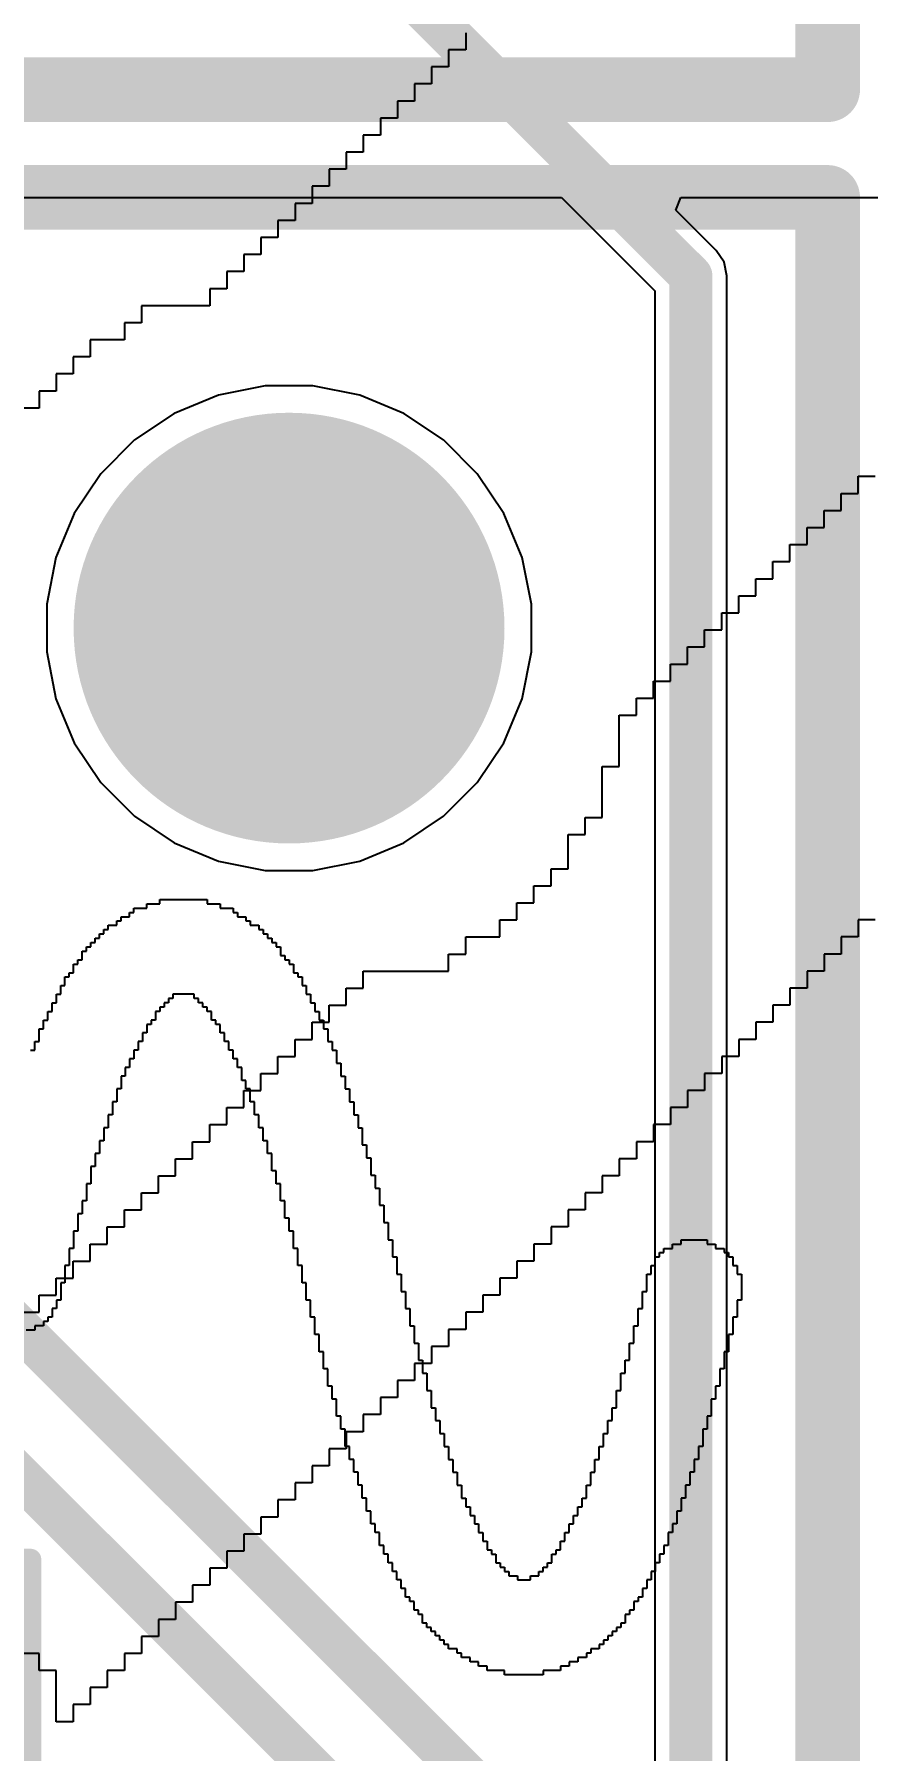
# Model space of a CAD drawing. Header units: inches. Extents: x 1.37 to 7.44, y 1.69 to 5.2.
# Drawn here: x 6.167 to 6.471, y 2.306 to 2.934 of the extents above; entities that cross this region are included whole.
import ezdxf

# ---------------------------------------------------------------- set-up
doc = ezdxf.new("R2010")
doc.units = ezdxf.units.IN
doc.header["$MEASUREMENT"] = 0
for name, color, linetype in [('Bottom Layer', 5, 'Continuous'), ('Bottom Overlay', 54, 'Continuous'), ('Bottom Solder', 6, 'Continuous'), ('Multi-Layer', 9, 'Continuous'), ('Pad Holes', 156, 'Continuous'), ('Top 3D Body', 56, 'Continuous'), ('Top Assembly', 56, 'Continuous'), ('Top Component Center', 56, 'Continuous'), ('Top Courtyard', 56, 'Continuous'), ('Top Layer', 1, 'Continuous'), ('Top Overlay', 2, 'Continuous'), ('Top Solder', 216, 'Continuous')]:
    doc.layers.add(name, color=color, linetype=linetype)
doc.styles.add('Arial', font='', dxfattribs={"height": 0.2})
doc.styles.get('Arial').set_extended_font_data('Arial')

# ---------------------------------------------------------------- blocks, each defined once
blk = doc.blocks.new('FP_F471K33Y5RP6UK5R_MFG_45')
at = {"layer": 'Bottom Layer'}
blk.add_hatch(color=5, dxfattribs=at).paths.add_polyline_path([(-0.12303, 0.07579), (-0.07382, 0.07579), (-0.07382, 0.02657), (-0.12303, 0.02657)])
h = blk.add_hatch(color=5, dxfattribs=at)
edge = h.paths.add_edge_path()
edge.add_arc((0.09843, -0.05118), 0.02461, 0, 360)
at = {"layer": 'Bottom Solder'}
blk.add_hatch(color=6, dxfattribs=at).paths.add_polyline_path([(-0.12303, 0.07579), (-0.07382, 0.07579), (-0.07382, 0.02657), (-0.12303, 0.02657)])
h = blk.add_hatch(color=6, dxfattribs=at)
edge = h.paths.add_edge_path()
edge.add_arc((0.09843, -0.05118), 0.02461, 0, 360)
at = {"layer": 'Multi-Layer'}
blk.add_hatch(color=9, dxfattribs=at).paths.add_polyline_path([(-0.12303, 0.07579), (-0.07382, 0.07579), (-0.07382, 0.02657), (-0.12303, 0.02657)])
h = blk.add_hatch(color=9, dxfattribs=at)
edge = h.paths.add_edge_path()
edge.add_arc((0.09843, -0.05118), 0.02461, 0, 360)
at = {"layer": 'Pad Holes'}
h = blk.add_hatch(color=7, dxfattribs=at)
edge = h.paths.add_edge_path()
edge.add_arc((-0.09843, 0.05118), 0.01476, 0, 360)
h = blk.add_hatch(color=7, dxfattribs=at)
edge = h.paths.add_edge_path()
edge.add_arc((0.09843, -0.05118), 0.01476, 0, 360)
at = {"layer": 'Top Layer'}
blk.add_hatch(color=1, dxfattribs=at).paths.add_polyline_path([(-0.12303, 0.07579), (-0.07382, 0.07579), (-0.07382, 0.02657), (-0.12303, 0.02657)])
h = blk.add_hatch(color=1, dxfattribs=at)
edge = h.paths.add_edge_path()
edge.add_arc((0.09843, -0.05118), 0.02461, 0, 360)
at = {"layer": 'Top Solder'}
blk.add_hatch(color=216, dxfattribs=at).paths.add_polyline_path([(-0.12303, 0.07579), (-0.07382, 0.07579), (-0.07382, 0.02657), (-0.12303, 0.02657)])
h = blk.add_hatch(color=216, dxfattribs=at)
edge = h.paths.add_edge_path()
edge.add_arc((0.09843, -0.05118), 0.02461, 0, 360)
at = {"layer": 'Top 3D Body'}
for points in [[(-0.16732, 0.09843, 0.00787, 0.00787, 0), (-0.16732, -0.09843, 0.00787, 0.00787, 0)], [(-0.16732, 0.09843, 0.00787, 0.00787, 0), (0.16732, 0.09843, 0.00787, 0.00787, 0)], [(0.16732, 0.09843, 0.00787, 0.00787, 0), (0.16732, -0.09843, 0.00787, 0.00787, 0)], [(-0.16732, -0.09843, 0.00787, 0.00787, 0), (0.16732, -0.09843, 0.00787, 0.00787, 0)]]:
    blk.add_lwpolyline(points, format="xyseb", dxfattribs=at)
for points in [[(-0.16929, 0.09843, 0.00394, 0.00394, 1), (-0.16535, 0.09843, 0.00394, 0.00394, 1)], [(-0.16929, 0.09843, 0.00394, 0.00394, 1), (-0.16535, 0.09843, 0.00394, 0.00394, 1)], [(0.16535, 0.09843, 0.00394, 0.00394, 1), (0.16929, 0.09843, 0.00394, 0.00394, 1)], [(0.16535, 0.09843, 0.00394, 0.00394, 1), (0.16929, 0.09843, 0.00394, 0.00394, 1)], [(-0.16929, -0.09843, 0.00394, 0.00394, 1), (-0.16535, -0.09843, 0.00394, 0.00394, 1)], [(-0.16929, -0.09843, 0.00394, 0.00394, 1), (-0.16535, -0.09843, 0.00394, 0.00394, 1)], [(0.16535, -0.09843, 0.00394, 0.00394, 1), (0.16929, -0.09843, 0.00394, 0.00394, 1)], [(0.16535, -0.09843, 0.00394, 0.00394, 1), (0.16929, -0.09843, 0.00394, 0.00394, 1)]]:
    blk.add_lwpolyline(points, format="xyseb", close=True, dxfattribs=at)
at = {"layer": 'Top Assembly'}
for points in [[(-0.17126, 0.10236, 0.00787, 0.00787, 0), (-0.17126, -0.10236, 0.00787, 0.00787, 0)], [(-0.17126, 0.10236, 0.00787, 0.00787, 0), (0.17126, 0.10236, 0.00787, 0.00787, 0)], [(0.17126, 0.10236, 0.00787, 0.00787, 0), (0.17126, -0.10236, 0.00787, 0.00787, 0)], [(-0.17126, -0.10236, 0.00787, 0.00787, 0), (0.17126, -0.10236, 0.00787, 0.00787, 0)]]:
    blk.add_lwpolyline(points, format="xyseb", dxfattribs=at)
for points in [[(-0.17323, 0.10236, 0.00394, 0.00394, 1), (-0.16929, 0.10236, 0.00394, 0.00394, 1)], [(-0.17323, 0.10236, 0.00394, 0.00394, 1), (-0.16929, 0.10236, 0.00394, 0.00394, 1)], [(0.16929, 0.10236, 0.00394, 0.00394, 1), (0.17323, 0.10236, 0.00394, 0.00394, 1)], [(0.16929, 0.10236, 0.00394, 0.00394, 1), (0.17323, 0.10236, 0.00394, 0.00394, 1)], [(-0.17323, -0.10236, 0.00394, 0.00394, 1), (-0.16929, -0.10236, 0.00394, 0.00394, 1)], [(-0.17323, -0.10236, 0.00394, 0.00394, 1), (-0.16929, -0.10236, 0.00394, 0.00394, 1)], [(0.16929, -0.10236, 0.00394, 0.00394, 1), (0.17323, -0.10236, 0.00394, 0.00394, 1)], [(0.16929, -0.10236, 0.00394, 0.00394, 1), (0.17323, -0.10236, 0.00394, 0.00394, 1)]]:
    blk.add_lwpolyline(points, format="xyseb", close=True, dxfattribs=at)
at = {"layer": 'Top Component Center'}
for points in [[(0, 0.01969, 0.00394, 0.00394, 0), (0, -0.01969, 0.00394, 0.00394, 0)], [(-0.01969, 0, 0.00394, 0.00394, 0), (0.01969, 0, 0.00394, 0.00394, 0)]]:
    blk.add_lwpolyline(points, format="xyseb", dxfattribs=at)
for points in [[(-0.00098, 0.01969, 0.00197, 0.00197, 1), (0.00098, 0.01969, 0.00197, 0.00197, 1)], [(-0.02067, 0, 0.00197, 0.00197, 1), (-0.0187, 0, 0.00197, 0.00197, 1)], [(0.0187, 0, 0.00197, 0.00197, 1), (0.02067, 0, 0.00197, 0.00197, 1)], [(-0.00098, -0.01969, 0.00197, 0.00197, 1), (0.00098, -0.01969, 0.00197, 0.00197, 1)]]:
    blk.add_lwpolyline(points, format="xyseb", close=True, dxfattribs=at)
at = {"layer": 'Top Courtyard'}
for points in [[(-0.17126, 0.10236, 0.00787, 0.00787, 0), (-0.17126, -0.10236, 0.00787, 0.00787, 0)], [(-0.17126, 0.10236, 0.00787, 0.00787, 0), (0.17126, 0.10236, 0.00787, 0.00787, 0)], [(0.17126, 0.10236, 0.00787, 0.00787, 0), (0.17126, -0.10236, 0.00787, 0.00787, 0)], [(-0.17126, -0.10236, 0.00787, 0.00787, 0), (0.17126, -0.10236, 0.00787, 0.00787, 0)]]:
    blk.add_lwpolyline(points, format="xyseb", dxfattribs=at)
for points in [[(-0.17323, 0.10236, 0.00394, 0.00394, 1), (-0.16929, 0.10236, 0.00394, 0.00394, 1)], [(-0.17323, 0.10236, 0.00394, 0.00394, 1), (-0.16929, 0.10236, 0.00394, 0.00394, 1)], [(0.16929, 0.10236, 0.00394, 0.00394, 1), (0.17323, 0.10236, 0.00394, 0.00394, 1)], [(0.16929, 0.10236, 0.00394, 0.00394, 1), (0.17323, 0.10236, 0.00394, 0.00394, 1)], [(-0.17323, -0.10236, 0.00394, 0.00394, 1), (-0.16929, -0.10236, 0.00394, 0.00394, 1)], [(-0.17323, -0.10236, 0.00394, 0.00394, 1), (-0.16929, -0.10236, 0.00394, 0.00394, 1)], [(0.16929, -0.10236, 0.00394, 0.00394, 1), (0.17323, -0.10236, 0.00394, 0.00394, 1)], [(0.16929, -0.10236, 0.00394, 0.00394, 1), (0.17323, -0.10236, 0.00394, 0.00394, 1)]]:
    blk.add_lwpolyline(points, format="xyseb", close=True, dxfattribs=at)
at = {"layer": 'Top Overlay'}
for points in [[(-0.16732, 0.09843, 0.00787, 0.00787, 0), (-0.16732, -0.09843, 0.00787, 0.00787, 0)], [(-0.16732, 0.09843, 0.00787, 0.00787, 0), (0.16732, 0.09843, 0.00787, 0.00787, 0)], [(0.16732, 0.09843, 0.00787, 0.00787, 0), (0.16732, -0.09843, 0.00787, 0.00787, 0)], [(-0.16732, -0.09843, 0.00787, 0.00787, 0), (0.16732, -0.09843, 0.00787, 0.00787, 0)]]:
    blk.add_lwpolyline(points, format="xyseb", dxfattribs=at)
for points in [[(-0.16929, 0.09843, 0.00394, 0.00394, 1), (-0.16535, 0.09843, 0.00394, 0.00394, 1)], [(-0.16929, 0.09843, 0.00394, 0.00394, 1), (-0.16535, 0.09843, 0.00394, 0.00394, 1)], [(0.16535, 0.09843, 0.00394, 0.00394, 1), (0.16929, 0.09843, 0.00394, 0.00394, 1)], [(0.16535, 0.09843, 0.00394, 0.00394, 1), (0.16929, 0.09843, 0.00394, 0.00394, 1)], [(-0.16929, -0.09843, 0.00394, 0.00394, 1), (-0.16535, -0.09843, 0.00394, 0.00394, 1)], [(-0.16929, -0.09843, 0.00394, 0.00394, 1), (-0.16535, -0.09843, 0.00394, 0.00394, 1)], [(0.16535, -0.09843, 0.00394, 0.00394, 1), (0.16929, -0.09843, 0.00394, 0.00394, 1)], [(0.16535, -0.09843, 0.00394, 0.00394, 1), (0.16929, -0.09843, 0.00394, 0.00394, 1)]]:
    blk.add_lwpolyline(points, format="xyseb", close=True, dxfattribs=at)
at = {"layer": 'Top Assembly', "style": 'Arial'}
blk.add_text('C13', height=0.03937, dxfattribs=at).set_placement((0, -0.00697))

msp = doc.modelspace()

# ---------------------------------------------------------------- hatches: boundary and pattern name
at = {"layer": 'Bottom Layer'}
h = msp.add_hatch(color=5, dxfattribs=at)
edge = h.paths.add_edge_path()
edge.add_arc((6.25984, 2.71654), 0.07874, 0, 360)
at = {"layer": 'Bottom Solder'}
h = msp.add_hatch(color=6, dxfattribs=at)
edge = h.paths.add_edge_path()
edge.add_arc((6.25984, 2.71654), 0.07874, 0, 360)
at = {"layer": 'Multi-Layer'}
h = msp.add_hatch(color=9, dxfattribs=at)
edge = h.paths.add_edge_path()
edge.add_arc((6.25984, 2.71654), 0.07874, 0, 360)
at = {"layer": 'Pad Holes'}
h = msp.add_hatch(color=7, dxfattribs=at)
edge = h.paths.add_edge_path()
edge.add_arc((6.25984, 2.71654), 0.07874, 0, 360)
at = {"layer": 'Top Layer'}
h = msp.add_hatch(color=1, dxfattribs=at)
edge = h.paths.add_edge_path()
edge.add_arc((6.25984, 2.71654), 0.07874, 0, 360)
at = {"layer": 'Top Solder'}
h = msp.add_hatch(color=216, dxfattribs=at)
edge = h.paths.add_edge_path()
edge.add_arc((6.25984, 2.71654), 0.07874, 0, 360)

# ---------------------------------------------------------------- linework, layer by layer
at = {"layer": 'Bottom Layer'}
for p, q in [((5.72179, 2.87402), (6.35939, 2.87402)), ((6.35939, 2.87402), (6.39357, 2.83984)), ((6.40114, 2.8694), (6.40305, 2.87402)), ((6.41597, 2.85456), (6.40114, 2.8694)), ((6.40305, 2.87402), (6.51829, 2.87402)), ((6.41882, 2.8503), (6.41597, 2.85456)), ((6.41982, 2.84528), (6.41882, 2.8503)), ((6.41982, 1.92913), (6.41982, 2.84528)), ((6.39357, 2.83984), (6.39357, 1.93457)), ((6.25112, 2.80512), (6.234, 2.80171)), ((6.26857, 2.80512), (6.25112, 2.80512)), ((6.28568, 2.80171), (6.26857, 2.80512)), ((6.234, 2.80171), (6.21788, 2.79504)), ((6.3018, 2.79504), (6.28568, 2.80171)), ((6.21788, 2.79504), (6.20337, 2.78534)), ((6.31631, 2.78534), (6.3018, 2.79504)), ((6.20337, 2.78534), (6.19104, 2.773)), ((6.32865, 2.773), (6.31631, 2.78534)), ((6.19104, 2.773), (6.18134, 2.75849)), ((6.33834, 2.75849), (6.32865, 2.773)), ((6.18134, 2.75849), (6.17466, 2.74237)), ((6.34502, 2.74237), (6.33834, 2.75849)), ((6.17466, 2.74237), (6.17126, 2.72526)), ((6.34843, 2.72526), (6.34502, 2.74237)), ((6.17126, 2.72526), (6.17126, 2.70781)), ((6.34843, 2.70781), (6.34843, 2.72526)), ((6.17126, 2.70781), (6.17466, 2.6907)), ((6.34502, 2.6907), (6.34843, 2.70781)), ((6.17466, 2.6907), (6.18134, 2.67458)), ((6.33834, 2.67458), (6.34502, 2.6907)), ((6.18134, 2.67458), (6.19104, 2.66007)), ((6.32865, 2.66007), (6.33834, 2.67458)), ((6.19104, 2.66007), (6.20337, 2.64773)), ((6.31631, 2.64773), (6.32865, 2.66007)), ((6.20337, 2.64773), (6.21788, 2.63803)), ((6.3018, 2.63803), (6.31631, 2.64773)), ((6.21788, 2.63803), (6.234, 2.63136)), ((6.28568, 2.63136), (6.3018, 2.63803)), ((6.234, 2.63136), (6.25112, 2.62795)), ((6.26857, 2.62795), (6.28568, 2.63136)), ((6.25112, 2.62795), (6.26857, 2.62795))]:
    msp.add_line(p, q, dxfattribs=at)
for points in [[(6.11299, 3.13898, 0.01575, 0.01575, 0), (6.40669, 2.84528, 0.01575, 0.01575, 0)], [(6.40669, 1.92913, 0.01575, 0.01575, 0), (6.40669, 2.84528, 0.01575, 0.01575, 0)]]:
    msp.add_lwpolyline(points, format="xyseb", dxfattribs=at)
msp.add_lwpolyline([(6.40276, 2.84528, 0.00787, 0.00787, 1), (6.41063, 2.84528, 0.00787, 0.00787, 1)], format="xyseb", close=True, dxfattribs=at)
msp.add_lwpolyline([(6.40276, 2.84528, 0.00787, 0.00787, 1), (6.41063, 2.84528, 0.00787, 0.00787, 1)], format="xyseb", close=True, dxfattribs=at)
at = {"layer": 'Bottom Overlay'}
for p, q in [((6.32441, 2.9342), (6.32441, 2.92797)), ((6.32441, 2.92797), (6.31817, 2.92797)), ((6.31817, 2.92797), (6.31817, 2.92173)), ((6.31817, 2.92173), (6.31193, 2.92173)), ((6.31193, 2.92173), (6.31193, 2.91549)), ((6.31193, 2.91549), (6.30569, 2.91549)), ((6.30569, 2.91549), (6.30569, 2.90925)), ((6.30569, 2.90925), (6.29946, 2.90925)), ((6.29946, 2.90925), (6.29946, 2.90302)), ((6.29946, 2.90302), (6.29322, 2.90302)), ((6.29322, 2.90302), (6.29322, 2.89678)), ((6.29322, 2.89678), (6.28698, 2.89678)), ((6.28698, 2.89678), (6.28698, 2.89054)), ((6.28698, 2.89054), (6.28074, 2.89054)), ((6.28074, 2.89054), (6.28074, 2.8843)), ((6.28074, 2.8843), (6.27451, 2.8843)), ((6.27451, 2.8843), (6.27451, 2.87807)), ((6.27451, 2.87807), (6.26827, 2.87807)), ((6.26827, 2.87807), (6.26827, 2.87183)), ((6.26827, 2.87183), (6.26203, 2.87183)), ((6.26203, 2.87183), (6.26203, 2.86559)), ((6.26203, 2.86559), (6.25579, 2.86559)), ((6.25579, 2.86559), (6.25579, 2.85935)), ((6.25579, 2.85935), (6.24955, 2.85935)), ((6.24955, 2.85935), (6.24955, 2.85312)), ((6.24955, 2.85312), (6.24332, 2.85312)), ((6.24332, 2.85312), (6.24332, 2.84688)), ((6.24332, 2.84688), (6.23708, 2.84688)), ((6.23708, 2.84688), (6.23708, 2.84064)), ((6.23708, 2.84064), (6.23084, 2.84064)), ((6.23084, 2.84064), (6.23084, 2.8344)), ((6.23084, 2.8344), (6.20589, 2.8344)), ((6.20589, 2.8344), (6.20589, 2.82816)), ((6.20589, 2.82816), (6.19965, 2.82816)), ((6.19965, 2.82816), (6.19965, 2.82193)), ((6.19965, 2.82193), (6.18718, 2.82193)), ((6.18718, 2.82193), (6.18718, 2.81569)), ((6.18718, 2.81569), (6.18094, 2.81569)), ((6.18094, 2.81569), (6.18094, 2.80945)), ((6.18094, 2.80945), (6.1747, 2.80945)), ((6.1747, 2.80945), (6.1747, 2.80321)), ((6.1747, 2.80321), (6.16847, 2.80321)), ((6.16847, 2.80321), (6.16847, 2.79698)), ((6.16847, 2.79698), (6.16223, 2.79698)), ((6.46787, 2.76579), (6.46787, 2.77203)), ((6.46787, 2.77203), (6.47411, 2.77203)), ((6.46163, 2.75955), (6.46163, 2.76579)), ((6.46163, 2.76579), (6.46787, 2.76579)), ((6.4554, 2.75331), (6.4554, 2.75955)), ((6.4554, 2.75955), (6.46163, 2.75955)), ((6.44916, 2.74708), (6.44916, 2.75331)), ((6.44916, 2.75331), (6.4554, 2.75331)), ((6.44292, 2.74084), (6.44292, 2.74708)), ((6.44292, 2.74708), (6.44916, 2.74708)), ((6.43668, 2.7346), (6.43668, 2.74084)), ((6.43668, 2.74084), (6.44292, 2.74084)), ((6.43045, 2.72836), (6.43045, 2.7346)), ((6.43045, 2.7346), (6.43668, 2.7346)), ((6.42421, 2.72213), (6.42421, 2.72836)), ((6.42421, 2.72836), (6.43045, 2.72836)), ((6.41797, 2.71589), (6.41797, 2.72213)), ((6.41797, 2.72213), (6.42421, 2.72213)), ((6.41173, 2.70965), (6.41173, 2.71589)), ((6.41173, 2.71589), (6.41797, 2.71589)), ((6.4055, 2.70341), (6.4055, 2.70965)), ((6.4055, 2.70965), (6.41173, 2.70965)), ((6.39926, 2.69717), (6.39926, 2.70341)), ((6.39926, 2.70341), (6.4055, 2.70341)), ((6.39302, 2.69094), (6.39302, 2.69717)), ((6.39302, 2.69717), (6.39926, 2.69717)), ((6.38678, 2.6847), (6.38678, 2.69094)), ((6.38678, 2.69094), (6.39302, 2.69094)), ((6.38054, 2.66599), (6.38054, 2.6847)), ((6.38054, 2.6847), (6.38678, 2.6847)), ((6.37431, 2.64727), (6.37431, 2.66599)), ((6.37431, 2.66599), (6.38054, 2.66599)), ((6.36807, 2.64104), (6.36807, 2.64727)), ((6.36807, 2.64727), (6.37431, 2.64727)), ((6.36183, 2.62856), (6.36183, 2.64104)), ((6.36183, 2.64104), (6.36807, 2.64104)), ((6.35559, 2.62232), (6.35559, 2.62856)), ((6.35559, 2.62856), (6.36183, 2.62856)), ((6.34936, 2.61608), (6.34936, 2.62232)), ((6.34936, 2.62232), (6.35559, 2.62232)), ((6.34312, 2.60985), (6.34312, 2.61608)), ((6.34312, 2.61608), (6.34936, 2.61608)), ((6.33688, 2.60361), (6.33688, 2.60985)), ((6.33688, 2.60985), (6.34312, 2.60985)), ((6.47411, 2.60985), (6.46787, 2.60985)), ((6.46787, 2.60985), (6.46787, 2.60361)), ((6.32441, 2.59737), (6.32441, 2.60361)), ((6.32441, 2.60361), (6.33688, 2.60361)), ((6.46787, 2.60361), (6.46163, 2.60361)), ((6.46163, 2.60361), (6.46163, 2.59737)), ((6.31817, 2.59113), (6.31817, 2.59737)), ((6.31817, 2.59737), (6.32441, 2.59737)), ((6.46163, 2.59737), (6.4554, 2.59737)), ((6.4554, 2.59737), (6.4554, 2.59113)), ((6.28698, 2.5849), (6.28698, 2.59113)), ((6.28698, 2.59113), (6.31817, 2.59113)), ((6.4554, 2.59113), (6.44916, 2.59113)), ((6.44916, 2.59113), (6.44916, 2.5849)), ((6.28074, 2.57866), (6.28074, 2.5849)), ((6.28074, 2.5849), (6.28698, 2.5849)), ((6.44916, 2.5849), (6.44292, 2.5849)), ((6.44292, 2.5849), (6.44292, 2.57866)), ((6.27451, 2.57242), (6.27451, 2.57866)), ((6.27451, 2.57866), (6.28074, 2.57866)), ((6.44292, 2.57866), (6.43668, 2.57866)), ((6.43668, 2.57866), (6.43668, 2.57242)), ((6.26827, 2.56618), (6.26827, 2.57242)), ((6.26827, 2.57242), (6.27451, 2.57242)), ((6.43668, 2.57242), (6.43045, 2.57242)), ((6.43045, 2.57242), (6.43045, 2.56618)), ((6.26203, 2.55995), (6.26203, 2.56618)), ((6.26203, 2.56618), (6.26827, 2.56618)), ((6.43045, 2.56618), (6.42421, 2.56618)), ((6.42421, 2.56618), (6.42421, 2.55995)), ((6.25579, 2.55371), (6.25579, 2.55995)), ((6.25579, 2.55995), (6.26203, 2.55995)), ((6.42421, 2.55995), (6.41797, 2.55995)), ((6.41797, 2.55995), (6.41797, 2.55371)), ((6.24955, 2.54747), (6.24955, 2.55371)), ((6.24955, 2.55371), (6.25579, 2.55371)), ((6.41797, 2.55371), (6.41173, 2.55371)), ((6.41173, 2.55371), (6.41173, 2.54747)), ((6.24332, 2.54123), (6.24332, 2.54747)), ((6.24332, 2.54747), (6.24955, 2.54747)), ((6.41173, 2.54747), (6.4055, 2.54747)), ((6.4055, 2.54747), (6.4055, 2.54123)), ((6.23708, 2.535), (6.23708, 2.54123)), ((6.23708, 2.54123), (6.24332, 2.54123)), ((6.4055, 2.54123), (6.39926, 2.54123)), ((6.39926, 2.54123), (6.39926, 2.535)), ((6.23084, 2.52876), (6.23084, 2.535)), ((6.23084, 2.535), (6.23708, 2.535)), ((6.39926, 2.535), (6.39302, 2.535)), ((6.39302, 2.535), (6.39302, 2.52876)), ((6.2246, 2.52252), (6.2246, 2.52876)), ((6.2246, 2.52876), (6.23084, 2.52876)), ((6.39302, 2.52876), (6.38678, 2.52876)), ((6.38678, 2.52876), (6.38678, 2.52252)), ((6.21837, 2.51628), (6.21837, 2.52252)), ((6.21837, 2.52252), (6.2246, 2.52252)), ((6.38678, 2.52252), (6.38054, 2.52252)), ((6.38054, 2.52252), (6.38054, 2.51628)), ((6.21213, 2.51005), (6.21213, 2.51628)), ((6.21213, 2.51628), (6.21837, 2.51628)), ((6.38054, 2.51628), (6.37431, 2.51628)), ((6.37431, 2.51628), (6.37431, 2.51005)), ((6.20589, 2.50381), (6.20589, 2.51005)), ((6.20589, 2.51005), (6.21213, 2.51005)), ((6.37431, 2.51005), (6.36807, 2.51005)), ((6.36807, 2.51005), (6.36807, 2.50381)), ((6.19965, 2.49757), (6.19965, 2.50381)), ((6.19965, 2.50381), (6.20589, 2.50381)), ((6.36807, 2.50381), (6.36183, 2.50381)), ((6.36183, 2.50381), (6.36183, 2.49757)), ((6.19342, 2.49133), (6.19342, 2.49757)), ((6.19342, 2.49757), (6.19965, 2.49757)), ((6.36183, 2.49757), (6.35559, 2.49757)), ((6.35559, 2.49757), (6.35559, 2.49133)), ((6.18094, 2.47886), (6.18094, 2.48509)), ((6.18094, 2.48509), (6.18718, 2.48509)), ((6.18718, 2.48509), (6.18718, 2.49133)), ((6.18718, 2.49133), (6.19342, 2.49133)), ((6.34936, 2.48509), (6.34312, 2.48509)), ((6.34312, 2.48509), (6.34312, 2.47886)), ((6.35559, 2.49133), (6.34936, 2.49133)), ((6.34936, 2.49133), (6.34936, 2.48509)), ((6.1747, 2.47262), (6.1747, 2.47886)), ((6.1747, 2.47886), (6.18094, 2.47886)), ((6.34312, 2.47886), (6.33688, 2.47886)), ((6.33688, 2.47886), (6.33688, 2.47262)), ((6.16847, 2.46638), (6.16847, 2.47262)), ((6.16847, 2.47262), (6.1747, 2.47262)), ((6.33688, 2.47262), (6.33064, 2.47262)), ((6.33064, 2.47262), (6.33064, 2.46638)), ((6.16223, 2.46638), (6.16847, 2.46638)), ((6.33064, 2.46638), (6.32441, 2.46638)), ((6.32441, 2.46638), (6.32441, 2.46014)), ((6.32441, 2.46014), (6.31817, 2.46014)), ((6.31817, 2.46014), (6.31817, 2.45391)), ((6.31817, 2.45391), (6.31193, 2.45391)), ((6.31193, 2.45391), (6.31193, 2.44767)), ((6.31193, 2.44767), (6.30569, 2.44767)), ((6.30569, 2.44767), (6.30569, 2.44143)), ((6.30569, 2.44143), (6.29946, 2.44143)), ((6.29946, 2.44143), (6.29946, 2.43519)), ((6.29946, 2.43519), (6.29322, 2.43519)), ((6.29322, 2.43519), (6.29322, 2.42896)), ((6.29322, 2.42896), (6.28698, 2.42896)), ((6.28698, 2.42896), (6.28698, 2.42272)), ((6.28698, 2.42272), (6.28074, 2.42272)), ((6.28074, 2.42272), (6.28074, 2.41648)), ((6.28074, 2.41648), (6.27451, 2.41648)), ((6.27451, 2.41648), (6.27451, 2.41024)), ((6.27451, 2.41024), (6.26827, 2.41024)), ((6.26827, 2.41024), (6.26827, 2.40401)), ((6.26827, 2.40401), (6.26203, 2.40401)), ((6.26203, 2.40401), (6.26203, 2.39777)), ((6.26203, 2.39777), (6.25579, 2.39777)), ((6.25579, 2.39777), (6.25579, 2.39153)), ((6.25579, 2.39153), (6.24955, 2.39153)), ((6.24955, 2.39153), (6.24955, 2.38529)), ((6.24955, 2.38529), (6.24332, 2.38529)), ((6.24332, 2.38529), (6.24332, 2.37905)), ((6.24332, 2.37905), (6.23708, 2.37905)), ((6.23708, 2.37905), (6.23708, 2.37282)), ((6.23708, 2.37282), (6.23084, 2.37282)), ((6.23084, 2.37282), (6.23084, 2.36658)), ((6.23084, 2.36658), (6.2246, 2.36658)), ((6.2246, 2.36658), (6.2246, 2.36034)), ((6.2246, 2.36034), (6.21837, 2.36034)), ((6.21837, 2.36034), (6.21837, 2.3541)), ((6.21837, 2.3541), (6.21213, 2.3541)), ((6.21213, 2.3541), (6.21213, 2.34787)), ((6.21213, 2.34787), (6.20589, 2.34787)), ((6.20589, 2.34787), (6.20589, 2.34163)), ((6.16847, 2.34163), (6.16223, 2.34163)), ((6.16847, 2.33539), (6.16847, 2.34163)), ((6.20589, 2.34163), (6.19965, 2.34163)), ((6.19965, 2.34163), (6.19965, 2.33539)), ((6.1747, 2.33539), (6.16847, 2.33539)), ((6.1747, 2.31668), (6.1747, 2.33539)), ((6.19965, 2.33539), (6.19342, 2.33539)), ((6.19342, 2.33539), (6.19342, 2.32915)), ((6.19342, 2.32915), (6.18718, 2.32915)), ((6.18718, 2.32915), (6.18718, 2.32292)), ((6.18718, 2.32292), (6.18094, 2.32292)), ((6.18094, 2.32292), (6.18094, 2.31668)), ((6.18094, 2.31668), (6.1747, 2.31668))]:
    msp.add_line(p, q, dxfattribs=at)
at = {"layer": 'Top Layer'}
for points in [[(5.86614, 2.75591, 0.01575, 0.01575, 0), (6.54921, 2.07283, 0.01575, 0.01575, 0)], [(5.8849, 2.68307, 0.01575, 0.01575, 0), (6.45947, 2.1085, 0.01575, 0.01575, 0)]]:
    msp.add_lwpolyline(points, format="xyseb", dxfattribs=at)
at = {"layer": 'Top Overlay'}
for p, q in [((6.2126, 2.61575), (6.2126, 2.61732)), ((6.2126, 2.61732), (6.22992, 2.61732)), ((6.22992, 2.61732), (6.22992, 2.61575)), ((6.19843, 2.60945), (6.19843, 2.61102)), ((6.19843, 2.61102), (6.20157, 2.61102)), ((6.20157, 2.61102), (6.20157, 2.6126)), ((6.20157, 2.6126), (6.20315, 2.6126)), ((6.20315, 2.6126), (6.20315, 2.61417)), ((6.20315, 2.61417), (6.20787, 2.61417)), ((6.20787, 2.61417), (6.20787, 2.61575)), ((6.20787, 2.61575), (6.2126, 2.61575)), ((6.22992, 2.61575), (6.23465, 2.61575)), ((6.23465, 2.61575), (6.23465, 2.61417)), ((6.23465, 2.61417), (6.23937, 2.61417)), ((6.23937, 2.61417), (6.23937, 2.6126)), ((6.23937, 2.6126), (6.24094, 2.6126)), ((6.24094, 2.6126), (6.24094, 2.61102)), ((6.24094, 2.61102), (6.24409, 2.61102)), ((6.24409, 2.61102), (6.24409, 2.60945)), ((6.19055, 2.60315), (6.19055, 2.60472)), ((6.19055, 2.60472), (6.19213, 2.60472)), ((6.19213, 2.60472), (6.19213, 2.6063)), ((6.19213, 2.6063), (6.1937, 2.6063)), ((6.1937, 2.6063), (6.1937, 2.60787)), ((6.1937, 2.60787), (6.19685, 2.60787)), ((6.19685, 2.60787), (6.19685, 2.60945)), ((6.19685, 2.60945), (6.19843, 2.60945)), ((6.24409, 2.60945), (6.24567, 2.60945)), ((6.24567, 2.60945), (6.24567, 2.60787)), ((6.24567, 2.60787), (6.24882, 2.60787)), ((6.24882, 2.60787), (6.24882, 2.6063)), ((6.24882, 2.6063), (6.25039, 2.6063)), ((6.25039, 2.6063), (6.25039, 2.60472)), ((6.25039, 2.60472), (6.25197, 2.60472)), ((6.25197, 2.60472), (6.25197, 2.60315)), ((6.18425, 2.59528), (6.18425, 2.59843)), ((6.18425, 2.59843), (6.18583, 2.59843)), ((6.18583, 2.59843), (6.18583, 2.6)), ((6.18583, 2.6), (6.1874, 2.6)), ((6.1874, 2.6), (6.1874, 2.60157)), ((6.1874, 2.60157), (6.18898, 2.60157)), ((6.18898, 2.60157), (6.18898, 2.60315)), ((6.18898, 2.60315), (6.19055, 2.60315)), ((6.25197, 2.60315), (6.25354, 2.60315)), ((6.25354, 2.60315), (6.25354, 2.60157)), ((6.25354, 2.60157), (6.25512, 2.60157)), ((6.25512, 2.60157), (6.25512, 2.6)), ((6.25512, 2.6), (6.25669, 2.6)), ((6.25669, 2.6), (6.25669, 2.59685)), ((6.1811, 2.59055), (6.1811, 2.5937)), ((6.1811, 2.5937), (6.18268, 2.5937)), ((6.18268, 2.5937), (6.18268, 2.59528)), ((6.18268, 2.59528), (6.18425, 2.59528)), ((6.25669, 2.59685), (6.25827, 2.59685)), ((6.25827, 2.59685), (6.25827, 2.59528)), ((6.25827, 2.59528), (6.25984, 2.59528)), ((6.25984, 2.59528), (6.25984, 2.5937)), ((6.25984, 2.5937), (6.26142, 2.5937)), ((6.26142, 2.5937), (6.26142, 2.59055)), ((6.17638, 2.58268), (6.17638, 2.58583)), ((6.17638, 2.58583), (6.17795, 2.58583)), ((6.17795, 2.58583), (6.17795, 2.58898)), ((6.17795, 2.58898), (6.17953, 2.58898)), ((6.17953, 2.58898), (6.17953, 2.59055)), ((6.17953, 2.59055), (6.1811, 2.59055)), ((6.26142, 2.59055), (6.26299, 2.59055)), ((6.26299, 2.59055), (6.26299, 2.58898)), ((6.26299, 2.58898), (6.26457, 2.58898)), ((6.26457, 2.58898), (6.26457, 2.58583)), ((6.26457, 2.58583), (6.26614, 2.58583)), ((6.26614, 2.58583), (6.26614, 2.58268)), ((6.17323, 2.57638), (6.17323, 2.57953)), ((6.17323, 2.57953), (6.1748, 2.57953)), ((6.1748, 2.57953), (6.1748, 2.58268)), ((6.1748, 2.58268), (6.17638, 2.58268)), ((6.21575, 2.57953), (6.21417, 2.57953)), ((6.21417, 2.57953), (6.21417, 2.57795)), ((6.21732, 2.5811), (6.21575, 2.5811)), ((6.21575, 2.5811), (6.21575, 2.57953)), ((6.2252, 2.58268), (6.21732, 2.58268)), ((6.21732, 2.58268), (6.21732, 2.5811)), ((6.2252, 2.5811), (6.2252, 2.58268)), ((6.22677, 2.5811), (6.2252, 2.5811)), ((6.22677, 2.57953), (6.22677, 2.5811)), ((6.22835, 2.57953), (6.22677, 2.57953)), ((6.22835, 2.57795), (6.22835, 2.57953)), ((6.26614, 2.58268), (6.26772, 2.58268)), ((6.26772, 2.58268), (6.26772, 2.57953)), ((6.26772, 2.57953), (6.26929, 2.57953)), ((6.26929, 2.57953), (6.26929, 2.57638)), ((6.17008, 2.57008), (6.17008, 2.57323)), ((6.17008, 2.57323), (6.17165, 2.57323)), ((6.17165, 2.57323), (6.17165, 2.57638)), ((6.17165, 2.57638), (6.17323, 2.57638)), ((6.21102, 2.57323), (6.20945, 2.57323)), ((6.20945, 2.57323), (6.20945, 2.57165)), ((6.2126, 2.57638), (6.21102, 2.57638)), ((6.21102, 2.57638), (6.21102, 2.57323)), ((6.21417, 2.57795), (6.2126, 2.57795)), ((6.2126, 2.57795), (6.2126, 2.57638)), ((6.22992, 2.57795), (6.22835, 2.57795)), ((6.22992, 2.57638), (6.22992, 2.57795)), ((6.2315, 2.57638), (6.22992, 2.57638)), ((6.2315, 2.57323), (6.2315, 2.57638)), ((6.23307, 2.57323), (6.2315, 2.57323)), ((6.23307, 2.57165), (6.23307, 2.57323)), ((6.26929, 2.57638), (6.27087, 2.57638)), ((6.27087, 2.57638), (6.27087, 2.57323)), ((6.27087, 2.57323), (6.27244, 2.57323)), ((6.27244, 2.57323), (6.27244, 2.57008)), ((6.1685, 2.56535), (6.1685, 2.57008)), ((6.1685, 2.57008), (6.17008, 2.57008)), ((6.20787, 2.5685), (6.2063, 2.5685)), ((6.2063, 2.5685), (6.2063, 2.56535)), ((6.20945, 2.57165), (6.20787, 2.57165)), ((6.20787, 2.57165), (6.20787, 2.5685)), ((6.23465, 2.57165), (6.23307, 2.57165)), ((6.23465, 2.5685), (6.23465, 2.57165)), ((6.23622, 2.5685), (6.23465, 2.5685)), ((6.23622, 2.56535), (6.23622, 2.5685)), ((6.27244, 2.57008), (6.27402, 2.57008)), ((6.27402, 2.57008), (6.27402, 2.56535)), ((6.16535, 2.5622), (6.16693, 2.5622)), ((6.16693, 2.5622), (6.16693, 2.56535)), ((6.16693, 2.56535), (6.1685, 2.56535)), ((6.20472, 2.5622), (6.20315, 2.5622)), ((6.20315, 2.5622), (6.20315, 2.55906)), ((6.2063, 2.56535), (6.20472, 2.56535)), ((6.20472, 2.56535), (6.20472, 2.5622)), ((6.2378, 2.56535), (6.23622, 2.56535)), ((6.2378, 2.5622), (6.2378, 2.56535)), ((6.23937, 2.5622), (6.2378, 2.5622)), ((6.23937, 2.55906), (6.23937, 2.5622)), ((6.27402, 2.56535), (6.27559, 2.56535)), ((6.27559, 2.56535), (6.27559, 2.5622)), ((6.27559, 2.5622), (6.27717, 2.5622)), ((6.27717, 2.5622), (6.27717, 2.55748)), ((6.20157, 2.55591), (6.2, 2.55591)), ((6.2, 2.55591), (6.2, 2.55276)), ((6.20315, 2.55906), (6.20157, 2.55906)), ((6.20157, 2.55906), (6.20157, 2.55591)), ((6.24094, 2.55906), (6.23937, 2.55906)), ((6.24094, 2.55591), (6.24094, 2.55906)), ((6.24252, 2.55591), (6.24094, 2.55591)), ((6.24252, 2.55118), (6.24252, 2.55591)), ((6.27717, 2.55748), (6.27874, 2.55748)), ((6.27874, 2.55748), (6.27874, 2.55276)), ((6.19843, 2.54803), (6.19685, 2.54803)), ((6.19685, 2.54803), (6.19685, 2.54331)), ((6.2, 2.55276), (6.19843, 2.55276)), ((6.19843, 2.55276), (6.19843, 2.54803)), ((6.24409, 2.55118), (6.24252, 2.55118)), ((6.24409, 2.54803), (6.24409, 2.55118)), ((6.24567, 2.54803), (6.24409, 2.54803)), ((6.24567, 2.54331), (6.24567, 2.54803)), ((6.27874, 2.55276), (6.28031, 2.55276)), ((6.28031, 2.55276), (6.28031, 2.54961)), ((6.28031, 2.54961), (6.28031, 2.54803)), ((6.28031, 2.54803), (6.28189, 2.54803)), ((6.28189, 2.54803), (6.28189, 2.54331)), ((6.19685, 2.54331), (6.19528, 2.54331)), ((6.19528, 2.54331), (6.19528, 2.53858)), ((6.24724, 2.54331), (6.24567, 2.54331)), ((6.24724, 2.53858), (6.24724, 2.54331)), ((6.28189, 2.54331), (6.28346, 2.54331)), ((6.28346, 2.54331), (6.28346, 2.53858)), ((6.19528, 2.53858), (6.1937, 2.53858)), ((6.1937, 2.53858), (6.1937, 2.53386)), ((6.24882, 2.53858), (6.24724, 2.53858)), ((6.24882, 2.53386), (6.24882, 2.53858)), ((6.28346, 2.53858), (6.28504, 2.53858)), ((6.28504, 2.53858), (6.28504, 2.53386)), ((6.19213, 2.52913), (6.19055, 2.52913)), ((6.19055, 2.52913), (6.19055, 2.52441)), ((6.1937, 2.53386), (6.19213, 2.53386)), ((6.19213, 2.53386), (6.19213, 2.52913)), ((6.25039, 2.53386), (6.24882, 2.53386)), ((6.25039, 2.52913), (6.25039, 2.53386)), ((6.25197, 2.52913), (6.25039, 2.52913)), ((6.25197, 2.52441), (6.25197, 2.52913)), ((6.28504, 2.53386), (6.28661, 2.53386)), ((6.28661, 2.53386), (6.28661, 2.52756)), ((6.19055, 2.52441), (6.18898, 2.52441)), ((6.18898, 2.52441), (6.18898, 2.51969)), ((6.25354, 2.52441), (6.25197, 2.52441)), ((6.25354, 2.51811), (6.25354, 2.52441)), ((6.28661, 2.52756), (6.28819, 2.52756)), ((6.28819, 2.52756), (6.28819, 2.52283)), ((6.28819, 2.52283), (6.28976, 2.52283)), ((6.28976, 2.52283), (6.28976, 2.51654)), ((6.18898, 2.51969), (6.1874, 2.51969)), ((6.1874, 2.51969), (6.1874, 2.51339)), ((6.25512, 2.51811), (6.25354, 2.51811)), ((6.25512, 2.51339), (6.25512, 2.51811)), ((6.28976, 2.51654), (6.29134, 2.51654)), ((6.29134, 2.51654), (6.29134, 2.51181)), ((6.1874, 2.51339), (6.18583, 2.51339)), ((6.18583, 2.51339), (6.18583, 2.50709)), ((6.25669, 2.51339), (6.25512, 2.51339)), ((6.25669, 2.50709), (6.25669, 2.51339)), ((6.29134, 2.51181), (6.29291, 2.51181)), ((6.29291, 2.51181), (6.29291, 2.50551)), ((6.18583, 2.50709), (6.18425, 2.50709)), ((6.18425, 2.50709), (6.18425, 2.50236)), ((6.25827, 2.50709), (6.25669, 2.50709)), ((6.25827, 2.50079), (6.25827, 2.50709)), ((6.29291, 2.50551), (6.29449, 2.50551)), ((6.29449, 2.50551), (6.29449, 2.49921)), ((6.18425, 2.50236), (6.18268, 2.50236)), ((6.18268, 2.50236), (6.18268, 2.49606)), ((6.25984, 2.50079), (6.25827, 2.50079)), ((6.25984, 2.49606), (6.25984, 2.50079)), ((6.29449, 2.49921), (6.29606, 2.49921)), ((6.29606, 2.49921), (6.29606, 2.49291)), ((6.18268, 2.49606), (6.1811, 2.49606)), ((6.1811, 2.49606), (6.1811, 2.48976)), ((6.26142, 2.49606), (6.25984, 2.49606)), ((6.26142, 2.48976), (6.26142, 2.49606)), ((6.29606, 2.49291), (6.29764, 2.49291)), ((6.29764, 2.49291), (6.29764, 2.48661)), ((6.4, 2.48976), (6.4, 2.49134)), ((6.4, 2.49134), (6.40315, 2.49134)), ((6.40315, 2.49134), (6.40315, 2.49291)), ((6.40315, 2.49291), (6.4126, 2.49291)), ((6.4126, 2.49291), (6.4126, 2.49134)), ((6.4126, 2.49134), (6.41575, 2.49134)), ((6.41575, 2.49134), (6.41575, 2.48976)), ((6.1811, 2.48976), (6.17953, 2.48976)), ((6.17953, 2.48976), (6.17953, 2.48346)), ((6.26299, 2.48976), (6.26142, 2.48976)), ((6.26299, 2.48346), (6.26299, 2.48976)), ((6.29764, 2.48661), (6.29921, 2.48661)), ((6.29921, 2.48661), (6.29921, 2.48032)), ((6.3937, 2.48346), (6.3937, 2.48661)), ((6.3937, 2.48661), (6.39528, 2.48661)), ((6.39528, 2.48661), (6.39528, 2.48819)), ((6.39528, 2.48819), (6.39685, 2.48819)), ((6.39685, 2.48819), (6.39685, 2.48976)), ((6.39685, 2.48976), (6.4, 2.48976)), ((6.41575, 2.48976), (6.4189, 2.48976)), ((6.4189, 2.48976), (6.4189, 2.48819)), ((6.4189, 2.48819), (6.42047, 2.48819)), ((6.42047, 2.48819), (6.42047, 2.48661)), ((6.42047, 2.48661), (6.42205, 2.48661)), ((6.42205, 2.48661), (6.42205, 2.48346)), ((6.17953, 2.48346), (6.17795, 2.48346)), ((6.17795, 2.48346), (6.17795, 2.47717)), ((6.26457, 2.48346), (6.26299, 2.48346)), ((6.26457, 2.47717), (6.26457, 2.48346)), ((6.29921, 2.48032), (6.30079, 2.48032)), ((6.30079, 2.48032), (6.30079, 2.47402)), ((6.39055, 2.47402), (6.39055, 2.48032)), ((6.39055, 2.48032), (6.39213, 2.48032)), ((6.39213, 2.48032), (6.39213, 2.48346)), ((6.39213, 2.48346), (6.3937, 2.48346)), ((6.42205, 2.48346), (6.42362, 2.48346)), ((6.42362, 2.48346), (6.42362, 2.48032)), ((6.42362, 2.48032), (6.4252, 2.48032)), ((6.4252, 2.48032), (6.4252, 2.47087)), ((6.17795, 2.47717), (6.17638, 2.47717)), ((6.17638, 2.47717), (6.17638, 2.47087)), ((6.26614, 2.47717), (6.26457, 2.47717)), ((6.26614, 2.47087), (6.26614, 2.47717)), ((6.30079, 2.47402), (6.30236, 2.47402)), ((6.30236, 2.47402), (6.30236, 2.46772)), ((6.38898, 2.46772), (6.38898, 2.47402)), ((6.38898, 2.47402), (6.39055, 2.47402)), ((6.1748, 2.46772), (6.17323, 2.46772)), ((6.17323, 2.46772), (6.17323, 2.46457)), ((6.17638, 2.47087), (6.1748, 2.47087)), ((6.1748, 2.47087), (6.1748, 2.46772)), ((6.26772, 2.47087), (6.26614, 2.47087)), ((6.26772, 2.46457), (6.26772, 2.47087)), ((6.30236, 2.46772), (6.30394, 2.46772)), ((6.30394, 2.46772), (6.30394, 2.46142)), ((6.3874, 2.46142), (6.3874, 2.46772)), ((6.3874, 2.46772), (6.38898, 2.46772)), ((6.4252, 2.47087), (6.42362, 2.47087)), ((6.42362, 2.47087), (6.42362, 2.46457)), ((6.17008, 2.46142), (6.16693, 2.46142)), ((6.16693, 2.46142), (6.16693, 2.45984)), ((6.17165, 2.46299), (6.17008, 2.46299)), ((6.17008, 2.46299), (6.17008, 2.46142)), ((6.17323, 2.46457), (6.17165, 2.46457)), ((6.17165, 2.46457), (6.17165, 2.46299)), ((6.26929, 2.46457), (6.26772, 2.46457)), ((6.26929, 2.45827), (6.26929, 2.46457)), ((6.30394, 2.46142), (6.30551, 2.46142)), ((6.30551, 2.46142), (6.30551, 2.45512)), ((6.38583, 2.45512), (6.38583, 2.46142)), ((6.38583, 2.46142), (6.3874, 2.46142)), ((6.42362, 2.46457), (6.42205, 2.46457)), ((6.42205, 2.46457), (6.42205, 2.45827)), ((6.16693, 2.45984), (6.16378, 2.45984)), ((6.27087, 2.45827), (6.26929, 2.45827)), ((6.27087, 2.45197), (6.27087, 2.45827)), ((6.30551, 2.45512), (6.30709, 2.45512)), ((6.30709, 2.45512), (6.30709, 2.44882)), ((6.38425, 2.44882), (6.38425, 2.45512)), ((6.38425, 2.45512), (6.38583, 2.45512)), ((6.42205, 2.45827), (6.42047, 2.45827)), ((6.42047, 2.45827), (6.42047, 2.45197)), ((6.27244, 2.45197), (6.27087, 2.45197)), ((6.27244, 2.44567), (6.27244, 2.45197)), ((6.30709, 2.44882), (6.30866, 2.44882)), ((6.30866, 2.44882), (6.30866, 2.44409)), ((6.38268, 2.44409), (6.38268, 2.44882)), ((6.38268, 2.44882), (6.38425, 2.44882)), ((6.42047, 2.45197), (6.4189, 2.45197)), ((6.4189, 2.45197), (6.4189, 2.44567)), ((6.27402, 2.44567), (6.27244, 2.44567)), ((6.27402, 2.43937), (6.27402, 2.44567)), ((6.30866, 2.44409), (6.31024, 2.44409)), ((6.31024, 2.44409), (6.31024, 2.4378)), ((6.3811, 2.4378), (6.3811, 2.44409)), ((6.3811, 2.44409), (6.38268, 2.44409)), ((6.4189, 2.44567), (6.41732, 2.44567)), ((6.41732, 2.44567), (6.41732, 2.43937)), ((6.27559, 2.43937), (6.27402, 2.43937)), ((6.27559, 2.43465), (6.27559, 2.43937)), ((6.31024, 2.4378), (6.31181, 2.4378)), ((6.31181, 2.4378), (6.31181, 2.4315)), ((6.37953, 2.4315), (6.37953, 2.4378)), ((6.37953, 2.4378), (6.3811, 2.4378)), ((6.41732, 2.43937), (6.41575, 2.43937)), ((6.41575, 2.43937), (6.41575, 2.43465)), ((6.27717, 2.43465), (6.27559, 2.43465)), ((6.27717, 2.42835), (6.27717, 2.43465)), ((6.31181, 2.4315), (6.31339, 2.4315)), ((6.31339, 2.4315), (6.31339, 2.42677)), ((6.37795, 2.42677), (6.37795, 2.4315)), ((6.37795, 2.4315), (6.37953, 2.4315)), ((6.41575, 2.43465), (6.41417, 2.43465)), ((6.41417, 2.43465), (6.41417, 2.42835)), ((6.27874, 2.42835), (6.27717, 2.42835)), ((6.27874, 2.42362), (6.27874, 2.42835)), ((6.28031, 2.42362), (6.27874, 2.42362)), ((6.28031, 2.41732), (6.28031, 2.42362)), ((6.31339, 2.42677), (6.31496, 2.42677)), ((6.31496, 2.42677), (6.31496, 2.42205)), ((6.37638, 2.42205), (6.37638, 2.42677)), ((6.37638, 2.42677), (6.37795, 2.42677)), ((6.4126, 2.42362), (6.41102, 2.42362)), ((6.41102, 2.42362), (6.41102, 2.41732)), ((6.41417, 2.42835), (6.4126, 2.42835)), ((6.4126, 2.42835), (6.4126, 2.42362)), ((6.28189, 2.41732), (6.28031, 2.41732)), ((6.28189, 2.4126), (6.28189, 2.41732)), ((6.31496, 2.42205), (6.31654, 2.42205)), ((6.31654, 2.42205), (6.31654, 2.41732)), ((6.31654, 2.41732), (6.31811, 2.41732)), ((6.31811, 2.41732), (6.31811, 2.4126)), ((6.37323, 2.4126), (6.37323, 2.41732)), ((6.37323, 2.41732), (6.3748, 2.41732)), ((6.3748, 2.41732), (6.3748, 2.42205)), ((6.3748, 2.42205), (6.37638, 2.42205)), ((6.41102, 2.41732), (6.40945, 2.41732)), ((6.40945, 2.41732), (6.40945, 2.4126)), ((6.28346, 2.4126), (6.28189, 2.4126)), ((6.28346, 2.40787), (6.28346, 2.4126)), ((6.31811, 2.4126), (6.31969, 2.4126)), ((6.31969, 2.4126), (6.31969, 2.40787)), ((6.37165, 2.40787), (6.37165, 2.4126)), ((6.37165, 2.4126), (6.37323, 2.4126)), ((6.40945, 2.4126), (6.40787, 2.4126)), ((6.40787, 2.4126), (6.40787, 2.40787)), ((6.28504, 2.40787), (6.28346, 2.40787)), ((6.28504, 2.40315), (6.28504, 2.40787)), ((6.31969, 2.40787), (6.32126, 2.40787)), ((6.32126, 2.40787), (6.32126, 2.40315)), ((6.37008, 2.40315), (6.37008, 2.40787)), ((6.37008, 2.40787), (6.37165, 2.40787)), ((6.40787, 2.40787), (6.4063, 2.40787)), ((6.4063, 2.40787), (6.4063, 2.40315)), ((6.28661, 2.40315), (6.28504, 2.40315)), ((6.28661, 2.39843), (6.28661, 2.40315)), ((6.28819, 2.39843), (6.28661, 2.39843)), ((6.28819, 2.3937), (6.28819, 2.39843)), ((6.32126, 2.40315), (6.32283, 2.40315)), ((6.32283, 2.40315), (6.32283, 2.39843)), ((6.32283, 2.39843), (6.32441, 2.39843)), ((6.32441, 2.39843), (6.32441, 2.39528)), ((6.36693, 2.39528), (6.36693, 2.39843)), ((6.36693, 2.39843), (6.3685, 2.39843)), ((6.3685, 2.39843), (6.3685, 2.40315)), ((6.3685, 2.40315), (6.37008, 2.40315)), ((6.40472, 2.39843), (6.40315, 2.39843)), ((6.40315, 2.39843), (6.40315, 2.3937)), ((6.4063, 2.40315), (6.40472, 2.40315)), ((6.40472, 2.40315), (6.40472, 2.39843)), ((6.28976, 2.3937), (6.28819, 2.3937)), ((6.28976, 2.38898), (6.28976, 2.3937)), ((6.32441, 2.39528), (6.32598, 2.39528)), ((6.32598, 2.39528), (6.32598, 2.39213)), ((6.32598, 2.39213), (6.32756, 2.39213)), ((6.32756, 2.39213), (6.32756, 2.38898)), ((6.36378, 2.38898), (6.36378, 2.39213)), ((6.36378, 2.39213), (6.36535, 2.39213)), ((6.36535, 2.39213), (6.36535, 2.39528)), ((6.36535, 2.39528), (6.36693, 2.39528)), ((6.40315, 2.3937), (6.40157, 2.3937)), ((6.40157, 2.3937), (6.40157, 2.38898)), ((6.29134, 2.38898), (6.28976, 2.38898)), ((6.29134, 2.38583), (6.29134, 2.38898)), ((6.29291, 2.38583), (6.29134, 2.38583)), ((6.29291, 2.3811), (6.29291, 2.38583)), ((6.32756, 2.38898), (6.32913, 2.38898)), ((6.32913, 2.38898), (6.32913, 2.38583)), ((6.32913, 2.38583), (6.33071, 2.38583)), ((6.33071, 2.38583), (6.33071, 2.38268)), ((6.36063, 2.38268), (6.36063, 2.38583)), ((6.36063, 2.38583), (6.3622, 2.38583)), ((6.3622, 2.38583), (6.3622, 2.38898)), ((6.3622, 2.38898), (6.36378, 2.38898)), ((6.4, 2.38583), (6.39843, 2.38583)), ((6.39843, 2.38583), (6.39843, 2.3811)), ((6.40157, 2.38898), (6.4, 2.38898)), ((6.4, 2.38898), (6.4, 2.38583)), ((6.29449, 2.3811), (6.29291, 2.3811)), ((6.29449, 2.37795), (6.29449, 2.3811)), ((6.33071, 2.38268), (6.33228, 2.38268)), ((6.33228, 2.38268), (6.33228, 2.37953)), ((6.33228, 2.37953), (6.33386, 2.37953)), ((6.33386, 2.37953), (6.33386, 2.37795)), ((6.35748, 2.37795), (6.35748, 2.37953)), ((6.35748, 2.37953), (6.35906, 2.37953)), ((6.35906, 2.37953), (6.35906, 2.38268)), ((6.35906, 2.38268), (6.36063, 2.38268)), ((6.39843, 2.3811), (6.39685, 2.3811)), ((6.39685, 2.3811), (6.39685, 2.37795)), ((6.29606, 2.37795), (6.29449, 2.37795)), ((6.29606, 2.3748), (6.29606, 2.37795)), ((6.29764, 2.3748), (6.29606, 2.3748)), ((6.29764, 2.37165), (6.29764, 2.3748)), ((6.33386, 2.37795), (6.33543, 2.37795)), ((6.33543, 2.37795), (6.33543, 2.3748)), ((6.33543, 2.3748), (6.33701, 2.3748)), ((6.33701, 2.3748), (6.33701, 2.37323)), ((6.33701, 2.37323), (6.33858, 2.37323)), ((6.33858, 2.37323), (6.33858, 2.37165)), ((6.35276, 2.37165), (6.35276, 2.37323)), ((6.35276, 2.37323), (6.35433, 2.37323)), ((6.35433, 2.37323), (6.35433, 2.3748)), ((6.35433, 2.3748), (6.35591, 2.3748)), ((6.35591, 2.3748), (6.35591, 2.37795)), ((6.35591, 2.37795), (6.35748, 2.37795)), ((6.39528, 2.3748), (6.3937, 2.3748)), ((6.3937, 2.3748), (6.3937, 2.37165)), ((6.39685, 2.37795), (6.39528, 2.37795)), ((6.39528, 2.37795), (6.39528, 2.3748)), ((6.29921, 2.37165), (6.29764, 2.37165)), ((6.29921, 2.3685), (6.29921, 2.37165)), ((6.30079, 2.3685), (6.29921, 2.3685)), ((6.30079, 2.36535), (6.30079, 2.3685)), ((6.33858, 2.37165), (6.34016, 2.37165)), ((6.34016, 2.37165), (6.34016, 2.37008)), ((6.34016, 2.37008), (6.34331, 2.37008)), ((6.34331, 2.37008), (6.34331, 2.3685)), ((6.34331, 2.3685), (6.34803, 2.3685)), ((6.34803, 2.3685), (6.34803, 2.37008)), ((6.34803, 2.37008), (6.35118, 2.37008)), ((6.35118, 2.37008), (6.35118, 2.37165)), ((6.35118, 2.37165), (6.35276, 2.37165)), ((6.39213, 2.3685), (6.39055, 2.3685)), ((6.39055, 2.3685), (6.39055, 2.36535)), ((6.3937, 2.37165), (6.39213, 2.37165)), ((6.39213, 2.37165), (6.39213, 2.3685)), ((6.30236, 2.36535), (6.30079, 2.36535)), ((6.30236, 2.3622), (6.30236, 2.36535)), ((6.30394, 2.3622), (6.30236, 2.3622)), ((6.30394, 2.36063), (6.30394, 2.3622)), ((6.30551, 2.36063), (6.30394, 2.36063)), ((6.30551, 2.35748), (6.30551, 2.36063)), ((6.3874, 2.36063), (6.38583, 2.36063)), ((6.38583, 2.36063), (6.38583, 2.35748)), ((6.38898, 2.3622), (6.3874, 2.3622)), ((6.3874, 2.3622), (6.3874, 2.36063)), ((6.39055, 2.36535), (6.38898, 2.36535)), ((6.38898, 2.36535), (6.38898, 2.3622)), ((6.30709, 2.35748), (6.30551, 2.35748)), ((6.30709, 2.35591), (6.30709, 2.35748)), ((6.30866, 2.35591), (6.30709, 2.35591)), ((6.30866, 2.35276), (6.30866, 2.35591)), ((6.38425, 2.35591), (6.38268, 2.35591)), ((6.38268, 2.35591), (6.38268, 2.35276)), ((6.38583, 2.35748), (6.38425, 2.35748)), ((6.38425, 2.35748), (6.38425, 2.35591)), ((6.31024, 2.35276), (6.30866, 2.35276)), ((6.31024, 2.35118), (6.31024, 2.35276)), ((6.31181, 2.35118), (6.31024, 2.35118)), ((6.31181, 2.34961), (6.31181, 2.35118)), ((6.31339, 2.34961), (6.31181, 2.34961)), ((6.31339, 2.34803), (6.31339, 2.34961)), ((6.31496, 2.34803), (6.31339, 2.34803)), ((6.31496, 2.34646), (6.31496, 2.34803)), ((6.37795, 2.34803), (6.37638, 2.34803)), ((6.37638, 2.34803), (6.37638, 2.34646)), ((6.37953, 2.34961), (6.37795, 2.34961)), ((6.37795, 2.34961), (6.37795, 2.34803)), ((6.3811, 2.35118), (6.37953, 2.35118)), ((6.37953, 2.35118), (6.37953, 2.34961)), ((6.38268, 2.35276), (6.3811, 2.35276)), ((6.3811, 2.35276), (6.3811, 2.35118)), ((6.31654, 2.34646), (6.31496, 2.34646)), ((6.31654, 2.34488), (6.31654, 2.34646)), ((6.31811, 2.34488), (6.31654, 2.34488)), ((6.31811, 2.34331), (6.31811, 2.34488)), ((6.32126, 2.34331), (6.31811, 2.34331)), ((6.32126, 2.34173), (6.32126, 2.34331)), ((6.32283, 2.34173), (6.32126, 2.34173)), ((6.32283, 2.34016), (6.32283, 2.34173)), ((6.37008, 2.34173), (6.3685, 2.34173)), ((6.3685, 2.34173), (6.3685, 2.34016)), ((6.37323, 2.34331), (6.37008, 2.34331)), ((6.37008, 2.34331), (6.37008, 2.34173)), ((6.3748, 2.34488), (6.37323, 2.34488)), ((6.37323, 2.34488), (6.37323, 2.34331)), ((6.37638, 2.34646), (6.3748, 2.34646)), ((6.3748, 2.34646), (6.3748, 2.34488)), ((6.32598, 2.34016), (6.32283, 2.34016)), ((6.32598, 2.33858), (6.32598, 2.34016)), ((6.32913, 2.33858), (6.32598, 2.33858)), ((6.32913, 2.33701), (6.32913, 2.33858)), ((6.33228, 2.33701), (6.32913, 2.33701)), ((6.33228, 2.33543), (6.33228, 2.33701)), ((6.33858, 2.33543), (6.33228, 2.33543)), ((6.33858, 2.33386), (6.33858, 2.33543)), ((6.35906, 2.33543), (6.35276, 2.33543)), ((6.35276, 2.33543), (6.35276, 2.33386)), ((6.3622, 2.33701), (6.35906, 2.33701)), ((6.35906, 2.33701), (6.35906, 2.33543)), ((6.36535, 2.33858), (6.3622, 2.33858)), ((6.3622, 2.33858), (6.3622, 2.33701)), ((6.3685, 2.34016), (6.36535, 2.34016)), ((6.36535, 2.34016), (6.36535, 2.33858)), ((6.35276, 2.33386), (6.33858, 2.33386))]:
    msp.add_line(p, q, dxfattribs=at)
for points in [[(6.45669, 2.91339, 0.02362, 0.02362, 0), (6.45669, 4.29134, 0.02362, 0.02362, 0)], [(5.66929, 2.91339, 0.02362, 0.02362, 0), (6.45669, 2.91339, 0.02362, 0.02362, 0)], [(3.85827, 2.87402, 0.02362, 0.02362, 0), (6.45669, 2.87402, 0.02362, 0.02362, 0)], [(6.45669, 1.73228, 0.02362, 0.02362, 0), (6.45669, 2.87402, 0.02362, 0.02362, 0)]]:
    msp.add_lwpolyline(points, format="xyseb", dxfattribs=at)
for points in [[(6.45079, 2.91339, 0.01181, 0.01181, 1), (6.4626, 2.91339, 0.01181, 0.01181, 1)], [(6.45079, 2.91339, 0.01181, 0.01181, 1), (6.4626, 2.91339, 0.01181, 0.01181, 1)], [(6.45079, 2.87402, 0.01181, 0.01181, 1), (6.4626, 2.87402, 0.01181, 0.01181, 1)], [(6.45079, 2.87402, 0.01181, 0.01181, 1), (6.4626, 2.87402, 0.01181, 0.01181, 1)]]:
    msp.add_lwpolyline(points, format="xyseb", close=True, dxfattribs=at)

# ---------------------------------------------------------------- block references
at = {"rotation": 90}
msp.add_blockref('FP_F471K33Y5RP6UK5R_MFG_45', (6.06299, 2.20472), dxfattribs=at)

doc.saveas('drawing.dxf')
